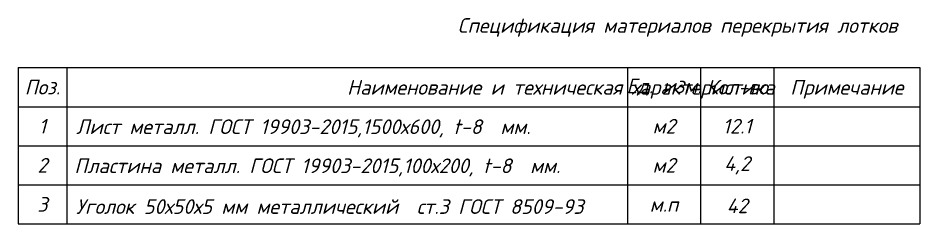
# Model space of a CAD drawing. Header units: millimetres. Extents: x 2559584 to 2748503, y -688364 to -611007.
# Drawn here: x 2637182 to 2655682, y -684738 to -680525 of the extents above; entities that cross this region are included whole.
import ezdxf

# ---------------------------------------------------------------- set-up
doc = ezdxf.new("R2010")
doc.units = ezdxf.units.MM
doc.header["$LTSCALE"] = 50
doc.layers.add('_0_ РЕЗУЛЬТАТЫ РАСЧЕТА СПЕЦИФИКАЦИЙ', color=7, linetype='Continuous')
doc.styles.add('PDF ISOCPEUR Italic', font='isocpeui.ttf')

msp = doc.modelspace()

# ---------------------------------------------------------------- linework, layer by layer
at = {"color": 1, "linetype": 'Continuous', "lineweight": 0}
for p, q in [((2637182.3, -681538.4), (2655682.3, -681538.4)), ((2637182.3, -681538.4), (2637182.3, -684738.4)), ((2638182.3, -681538.4), (2638182.3, -684738.4)), ((2649682.3, -681538.4), (2649682.3, -684738.4)), ((2651182.3, -681538.4), (2651182.3, -684738.4)), ((2652682.3, -681538.4), (2652682.3, -684738.4)), ((2655682.3, -681538.4), (2655682.3, -684738.4)), ((2637182.3, -682338.4), (2655682.3, -682338.4)), ((2637182.3, -683138.4), (2655682.3, -683138.4)), ((2637182.3, -683938.4), (2655682.3, -683938.4)), ((2637182.3, -684738.4), (2655682.3, -684738.4))]:
    msp.add_line(p, q, dxfattribs=at)

# ---------------------------------------------------------------- texts
at = {"color": 1, "linetype": 'Continuous', "lineweight": 0, "char_height": 300, "style": 'PDF ISOCPEUR Italic'}
for s, insert, attachment_point in [('\\A1;\\pxqc;Спецификация материалов перекрытия лотков', (2646201.1, -680716.8), 4), ('\\A1;\\pxqc;Поз.', (2637682.3, -681938.4), 5), ('\\A1;\\pxqc;Наименование и техническая характеристика', (2643932.3, -681983.4), 4), ('\\A1;\\pxqc;Ед. изм.', (2650432.3, -681938.4), 5), ('\\A1;\\pxqc;Кол-во', (2651932.3, -681938.4), 5), ('\\A1;\\pxqc;Примечание', (2654182.3, -681983.4), 5), ('\\A1;\\pxqc;1', (2637682.3, -682738.4), 5), ('\\A1;\\pxql; Лист металл. ГОСТ 19903-2015,1500х600, t-8  мм.', (2638182.3, -682783.4), 4), ('\\A1;\\pxqc;м2', (2650432.3, -682738.4), 5), ('\\A1;\\pxqc;2', (2637682.3, -683538.4), 5), ('\\A1;м2', (2650432.3, -683538.4), 5), ('\\A1;\\pxql;Пластина металл. ГОСТ 19903-2015,100х200, t-8  мм.', (2638337.9, -683583.4), 4), ('\\A1;\\pxqc;3', (2637682.3, -684338.4), 5), ('\\A1; Уголок 50х50х5 мм металлический  ст.3 ГОСТ 8509-93', (2638182.3, -684383.4), 4)]:
    msp.add_mtext(s, dxfattribs=dict(at, insert=insert, attachment_point=attachment_point))
at = {"color": 1, "linetype": 'Continuous', "lineweight": 0, "insert": (2650432.3, -684338.4), "char_height": 300, "width": 410.542, "attachment_point": 5, "style": 'PDF ISOCPEUR Italic'}
msp.add_mtext('\\A1;\\pxqc;м.п', dxfattribs=at)
at = {"layer": '_0_ РЕЗУЛЬТАТЫ РАСЧЕТА СПЕЦИФИКАЦИЙ', "color": 1, "linetype": 'Continuous', "lineweight": 0, "char_height": 300, "attachment_point": 5, "style": 'PDF ISOCPEUR Italic'}
for s, insert in [('\\A1;\\pxqc;12.1', (2651932.3, -682738.4)), ('\\A1;\\pxqc;4,2', (2651932.3, -683538.4)), ('\\A1;\\pxqc;42', (2651932.3, -684368.4))]:
    msp.add_mtext(s, dxfattribs=dict(at, insert=insert))

doc.saveas('drawing.dxf')
